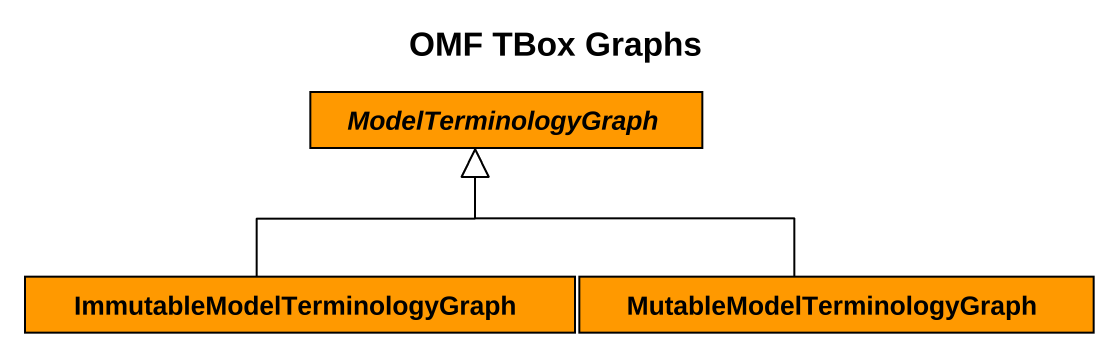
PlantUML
@startuml
title OMF TBox Graphs
hide circle
hide empty members
abstract class ModelTerminologyGraph #FF9900
class "ImmutableModelTerminologyGraph" as ImmutableModelTerminologyGra #FF9900
class MutableModelTerminologyGraph #FF9900
ImmutableModelTerminologyGra -up-|> ModelTerminologyGraph
MutableModelTerminologyGraph -left-|> ModelTerminologyGraph
@enduml
